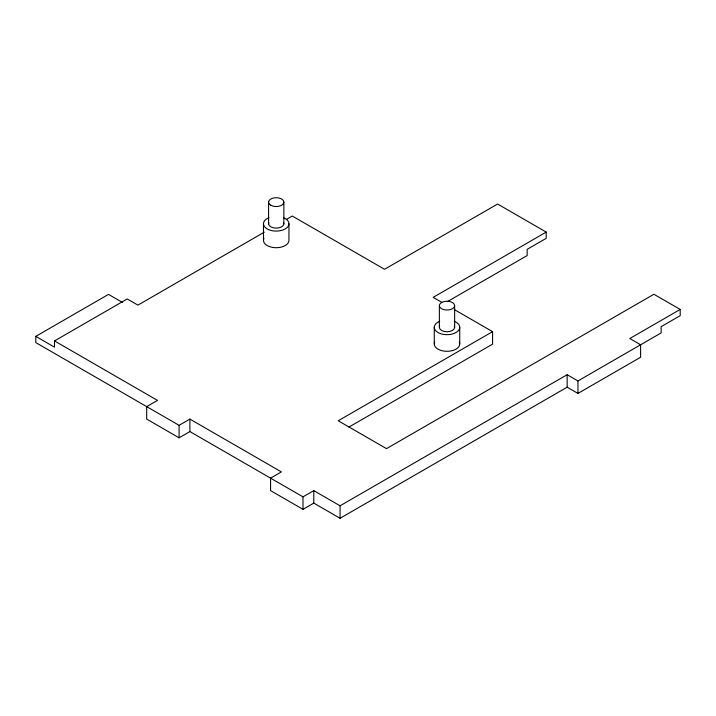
<?xml version="1.0" encoding="UTF-8"?>
<svg xmlns="http://www.w3.org/2000/svg" width="716" height="716" viewBox="0 0 716 716"><rect width="100%" height="100%" fill="white"/><g stroke="black" fill="none" stroke-linecap="round" stroke-linejoin="round"><path stroke-width="1.07" d="M454.257 309.527L492.581 331.66L492.581 344.136L348.835 427.13M35.8 336.359L54.505 347.162L54.505 340.923L157.484 400.378L146.682 406.616L146.682 419.093L179.089 437.807L189.901 431.569L302.993 496.859L313.796 490.621L340.082 505.8L567.153 374.71L577.955 380.948L661.137 332.922L661.137 326.684L680.2 315.675L680.2 309.437L629.803 338.534L640.605 344.772L640.605 357.248L577.955 393.424L567.153 387.186L340.082 518.277L313.796 503.097L302.993 509.336L270.576 490.621L270.576 478.145L281.379 471.907L189.901 419.093L179.089 425.331L35.8 342.597L35.8 336.359L108.51 294.383L122.534 302.483M54.505 340.923L127.215 298.948L137.919 305.132L264.293 232.172M286.49 219.356L292.271 216.017L384.546 269.288L497.602 204.015L546.218 232.091L546.218 238.33L527.155 249.329L527.155 255.567L447.554 301.525M546.218 232.091L433.171 297.355L441.799 302.34M492.581 331.66L338.229 420.775L386.497 448.646L653.905 294.258L680.2 309.437M577.955 380.948L577.955 393.424M567.153 374.71L567.153 387.186M459.735 327.328L459.735 343.966M454.642 305.625A7.643 4.412 0 0 1 443.186 309.446A7.643 4.412 0 0 1 443.186 301.803A7.643 4.412 0 0 1 454.642 305.625L454.642 327.328M439.364 305.625L439.364 327.328M434.272 327.328L434.272 343.966M340.082 505.8L340.082 518.277M313.796 490.621L313.796 503.097M302.993 496.859L302.993 509.336M288.951 223.804L288.951 240.442A12.736 7.348 0 0 1 274.434 247.647A12.736 7.348 0 0 1 263.944 238.401M283.858 202.127L283.858 223.732M268.581 202.127L268.581 223.732M263.479 223.669L263.479 240.299M189.901 419.093L189.901 431.569M179.089 425.331L179.089 437.807M283.599 222.595A7.643 4.412 0 0 1 276.215 228.144A7.643 4.412 0 0 1 268.84 222.595M283.617 217.754A12.736 7.348 0 0 1 285.648 228.673A12.736 7.348 0 0 1 266.62 228.574A12.736 7.348 0 0 1 269.01 217.673M454.302 321.305A12.736 7.348 0 0 1 456.522 332.215A12.736 7.348 0 0 1 437.494 332.215A12.736 7.348 0 0 1 439.705 321.305M454.383 326.192A7.643 4.412 0 0 1 447.008 331.741A7.643 4.412 0 0 1 439.624 326.192M459.305 342.06A12.736 7.348 0 0 1 447.008 351.314A12.736 7.348 0 0 1 434.702 342.06M270.818 205.25A7.643 4.412 0 0 0 283.599 203.272A7.643 4.412 0 0 0 274.237 197.867A7.643 4.412 0 0 0 270.818 205.25"/></g></svg>
